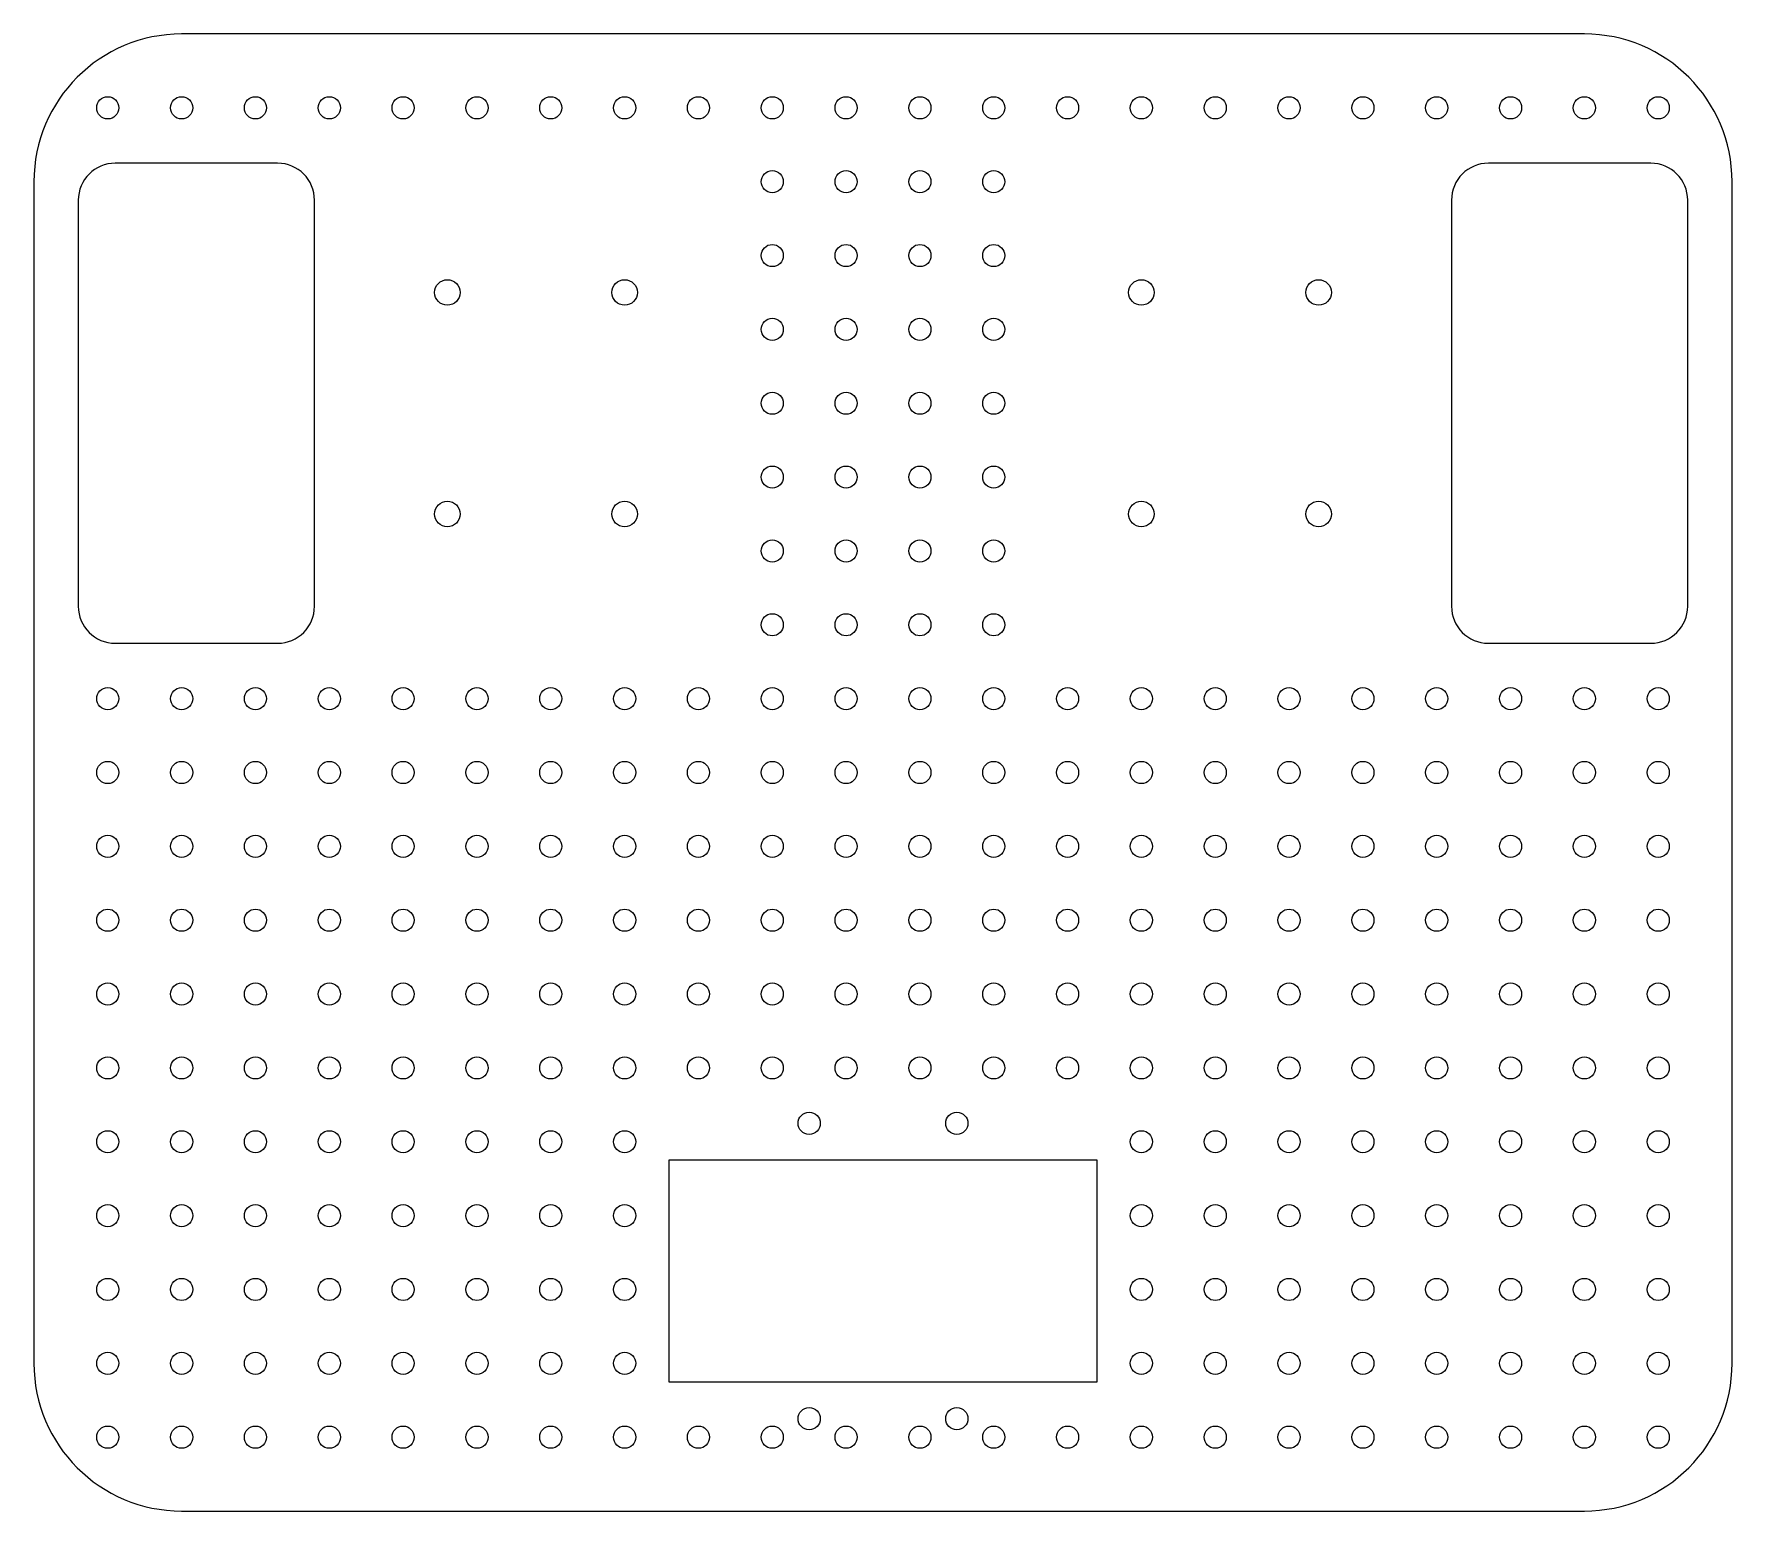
# Model space of a CAD drawing. Header units: millimetres. Extents: x 0 to 230, y 0 to 200.
import ezdxf

# ---------------------------------------------------------------- set-up
doc = ezdxf.new("R2010")
doc.units = ezdxf.units.MM

msp = doc.modelspace()

# ---------------------------------------------------------------- linework, layer by layer
at = {"color": 7, "linetype": 'Continuous', "lineweight": 25}
for p, q in [((210, 200), (20, 200)), ((33, 182.5), (11, 182.5)), ((219, 182.5), (197, 182.5)), ((0, 180), (0, 20)), ((230, 20), (230, 180)), ((6, 177.5), (6, 122.5)), ((38, 122.5), (38, 177.5)), ((192, 177.5), (192, 122.5)), ((224, 122.5), (224, 177.5)), ((11, 117.5), (33, 117.5)), ((197, 117.5), (219, 117.5)), ((86, 47.5), (86, 17.5)), ((144, 47.5), (86, 47.5)), ((144, 17.5), (144, 47.5)), ((86, 17.5), (144, 17.5)), ((20, 0), (210, 0))]:
    msp.add_line(p, q, dxfattribs=at)
for centre, radius in [((10, 190), 1.5), ((20, 190), 1.5), ((30, 190), 1.5), ((40, 190), 1.5), ((50, 190), 1.5), ((60, 190), 1.5), ((70, 190), 1.5), ((80, 190), 1.5), ((90, 190), 1.5), ((100, 190), 1.5), ((110, 190), 1.5), ((120, 190), 1.5), ((130, 190), 1.5), ((140, 190), 1.5), ((150, 190), 1.5), ((160, 190), 1.5), ((170, 190), 1.5), ((180, 190), 1.5), ((190, 190), 1.5), ((200, 190), 1.5), ((210, 190), 1.5), ((220, 190), 1.5), ((100, 180), 1.5), ((110, 180), 1.5), ((120, 180), 1.5), ((130, 180), 1.5), ((100, 170), 1.5), ((110, 170), 1.5), ((120, 170), 1.5), ((130, 170), 1.5), ((56, 165), 1.73), ((80, 165), 1.73), ((150, 165), 1.73), ((174, 165), 1.73), ((100, 160), 1.5), ((110, 160), 1.5), ((120, 160), 1.5), ((130, 160), 1.5), ((100, 150), 1.5), ((110, 150), 1.5), ((120, 150), 1.5), ((130, 150), 1.5), ((100, 140), 1.5), ((110, 140), 1.5), ((120, 140), 1.5), ((130, 140), 1.5), ((56, 135), 1.73), ((80, 135), 1.73), ((150, 135), 1.73), ((174, 135), 1.73), ((100, 130), 1.5), ((110, 130), 1.5), ((120, 130), 1.5), ((130, 130), 1.5), ((100, 120), 1.5), ((110, 120), 1.5), ((120, 120), 1.5), ((130, 120), 1.5), ((10, 110), 1.5), ((20, 110), 1.5), ((30, 110), 1.5), ((40, 110), 1.5), ((50, 110), 1.5), ((60, 110), 1.5), ((70, 110), 1.5), ((80, 110), 1.5), ((90, 110), 1.5), ((100, 110), 1.5), ((110, 110), 1.5), ((120, 110), 1.5), ((130, 110), 1.5), ((140, 110), 1.5), ((150, 110), 1.5), ((160, 110), 1.5), ((170, 110), 1.5), ((180, 110), 1.5), ((190, 110), 1.5), ((200, 110), 1.5), ((210, 110), 1.5), ((220, 110), 1.5), ((10, 100), 1.5), ((20, 100), 1.5), ((30, 100), 1.5), ((40, 100), 1.5), ((50, 100), 1.5), ((60, 100), 1.5), ((70, 100), 1.5), ((80, 100), 1.5), ((90, 100), 1.5), ((100, 100), 1.5), ((110, 100), 1.5), ((120, 100), 1.5), ((130, 100), 1.5), ((140, 100), 1.5), ((150, 100), 1.5), ((160, 100), 1.5), ((170, 100), 1.5), ((180, 100), 1.5), ((190, 100), 1.5), ((200, 100), 1.5), ((210, 100), 1.5), ((220, 100), 1.5), ((10, 90), 1.5), ((20, 90), 1.5), ((30, 90), 1.5), ((40, 90), 1.5), ((50, 90), 1.5), ((60, 90), 1.5), ((70, 90), 1.5), ((80, 90), 1.5), ((90, 90), 1.5), ((100, 90), 1.5), ((110, 90), 1.5), ((120, 90), 1.5), ((130, 90), 1.5), ((140, 90), 1.5), ((150, 90), 1.5), ((160, 90), 1.5), ((170, 90), 1.5), ((180, 90), 1.5), ((190, 90), 1.5), ((200, 90), 1.5), ((210, 90), 1.5), ((220, 90), 1.5), ((10, 80), 1.5), ((20, 80), 1.5), ((30, 80), 1.5), ((40, 80), 1.5), ((50, 80), 1.5), ((60, 80), 1.5), ((70, 80), 1.5), ((80, 80), 1.5), ((90, 80), 1.5), ((100, 80), 1.5), ((110, 80), 1.5), ((120, 80), 1.5), ((130, 80), 1.5), ((140, 80), 1.5), ((150, 80), 1.5), ((160, 80), 1.5), ((170, 80), 1.5), ((180, 80), 1.5), ((190, 80), 1.5), ((200, 80), 1.5), ((210, 80), 1.5), ((220, 80), 1.5), ((10, 70), 1.5), ((20, 70), 1.5), ((30, 70), 1.5), ((40, 70), 1.5), ((50, 70), 1.5), ((60, 70), 1.5), ((70, 70), 1.5), ((80, 70), 1.5), ((90, 70), 1.5), ((100, 70), 1.5), ((110, 70), 1.5), ((120, 70), 1.5), ((130, 70), 1.5), ((140, 70), 1.5), ((150, 70), 1.5), ((160, 70), 1.5), ((170, 70), 1.5), ((180, 70), 1.5), ((190, 70), 1.5), ((200, 70), 1.5), ((210, 70), 1.5), ((220, 70), 1.5), ((10, 60), 1.5), ((20, 60), 1.5), ((30, 60), 1.5), ((40, 60), 1.5), ((50, 60), 1.5), ((60, 60), 1.5), ((70, 60), 1.5), ((80, 60), 1.5), ((90, 60), 1.5), ((100, 60), 1.5), ((110, 60), 1.5), ((120, 60), 1.5), ((130, 60), 1.5), ((140, 60), 1.5), ((150, 60), 1.5), ((160, 60), 1.5), ((170, 60), 1.5), ((180, 60), 1.5), ((190, 60), 1.5), ((200, 60), 1.5), ((210, 60), 1.5), ((220, 60), 1.5), ((105, 52.5), 1.5), ((125, 52.5), 1.5), ((10, 50), 1.5), ((20, 50), 1.5), ((30, 50), 1.5), ((40, 50), 1.5), ((50, 50), 1.5), ((60, 50), 1.5), ((70, 50), 1.5), ((80, 50), 1.5), ((150, 50), 1.5), ((160, 50), 1.5), ((170, 50), 1.5), ((180, 50), 1.5), ((190, 50), 1.5), ((200, 50), 1.5), ((210, 50), 1.5), ((220, 50), 1.5), ((10, 40), 1.5), ((20, 40), 1.5), ((30, 40), 1.5), ((40, 40), 1.5), ((50, 40), 1.5), ((60, 40), 1.5), ((70, 40), 1.5), ((80, 40), 1.5), ((150, 40), 1.5), ((160, 40), 1.5), ((170, 40), 1.5), ((180, 40), 1.5), ((190, 40), 1.5), ((200, 40), 1.5), ((210, 40), 1.5), ((220, 40), 1.5), ((10, 30), 1.5), ((20, 30), 1.5), ((30, 30), 1.5), ((40, 30), 1.5), ((50, 30), 1.5), ((60, 30), 1.5), ((70, 30), 1.5), ((80, 30), 1.5), ((150, 30), 1.5), ((160, 30), 1.5), ((170, 30), 1.5), ((180, 30), 1.5), ((190, 30), 1.5), ((200, 30), 1.5), ((210, 30), 1.5), ((220, 30), 1.5), ((10, 20), 1.5), ((20, 20), 1.5), ((30, 20), 1.5), ((40, 20), 1.5), ((50, 20), 1.5), ((60, 20), 1.5), ((70, 20), 1.5), ((80, 20), 1.5), ((150, 20), 1.5), ((160, 20), 1.5), ((170, 20), 1.5), ((180, 20), 1.5), ((190, 20), 1.5), ((200, 20), 1.5), ((210, 20), 1.5), ((220, 20), 1.5), ((105, 12.5), 1.5), ((125, 12.5), 1.5), ((10, 10), 1.5), ((20, 10), 1.5), ((30, 10), 1.5), ((40, 10), 1.5), ((50, 10), 1.5), ((60, 10), 1.5), ((70, 10), 1.5), ((80, 10), 1.5), ((90, 10), 1.5), ((100, 10), 1.5), ((110, 10), 1.5), ((120, 10), 1.5), ((130, 10), 1.5), ((140, 10), 1.5), ((150, 10), 1.5), ((160, 10), 1.5), ((170, 10), 1.5), ((180, 10), 1.5), ((190, 10), 1.5), ((200, 10), 1.5), ((210, 10), 1.5), ((220, 10), 1.5)]:
    msp.add_circle(centre, radius, dxfattribs=at)
for centre, radius, start, end in [((20, 180), 20, 90, 180), ((210, 180), 20, 0, 90), ((11, 177.5), 5, 90, 180), ((33, 177.5), 5, 0, 90), ((197, 177.5), 5, 90, 180), ((219, 177.5), 5, 0, 90), ((11, 122.5), 5, 180, 270), ((33, 122.5), 5, 270, 0), ((197, 122.5), 5, 180, 270), ((219, 122.5), 5, 270, 0), ((20, 20), 20, 180, 270), ((210, 20), 20, 270, 0)]:
    msp.add_arc(centre, radius, start, end, dxfattribs=at)

doc.saveas('drawing.dxf')
